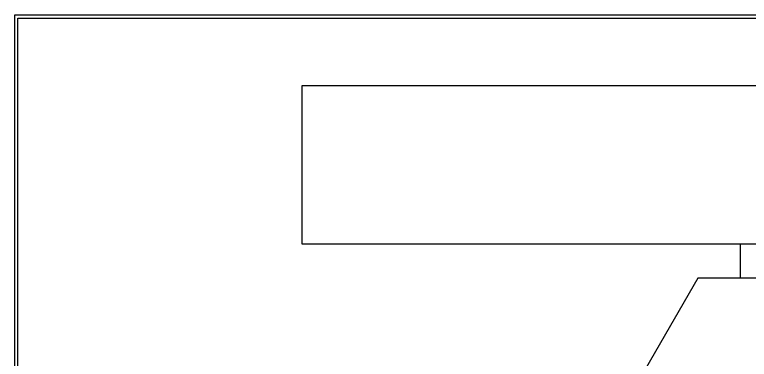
# Model space of a CAD drawing. Extents: x -192 to 167, y 237 to 369.
# Drawn here: x -191.5 to -146.8, y 267.57 to 288.51 of the extents above; entities that cross this region are included whole.
import ezdxf

# ---------------------------------------------------------------- set-up
doc = ezdxf.new("R2010")
doc.units = 0
doc.header["$LTSCALE"] = 0.1
doc.linetypes.add('HIDDEN', pattern=[9.525, 6.35, -3.175])
doc.linetypes.add('TRACEJADO_G', pattern=[0.375, 0.25, -0.125])
for name, color, linetype in [('A-MURO', 2, 'CONTINUOUS'), ('A-PISOS-CTEL', 2, 'TRACEJADO_G'), ('A-PISOS-NIVEL', 1, 'CONTINUOUS'), ('FARADAY', 6, 'HIDDEN')]:
    doc.layers.add(name, color=color, linetype=linetype)

# ---------------------------------------------------------------- blocks, each defined once
blk = doc.blocks.new('bloco geral')
at = {"layer": 'A-MURO', "color": 251}
for p, q in [((0, -50), (0, 0)), ((0, 0), (80, 0)), ((0.2, -50), (0.2, -0.2)), ((0.2, -0.2), (79.765, -0.2))]:
    blk.add_line(p, q, dxfattribs=at)
at = {"layer": 'A-PISOS-CTEL', "color": 251, "linetype": 'TRACEJADO_G', "ltscale": 150}
blk.add_lwpolyline([(44.15, -13.95), (44.15, -16.004)], dxfattribs=at)
at = {"layer": 'A-PISOS-NIVEL', "color": 251}
for points in [[(17.485, -4.3), (76.485, -4.3), (76.485, -13.95), (17.485, -13.95)], [(50.827, -16.004), (41.573, -16.004), (36.945, -24.019), (41.573, -32.034), (50.827, -32.034), (55.455, -24.019)]]:
    blk.add_lwpolyline(points, close=True, dxfattribs=at)

msp = doc.modelspace()

# ---------------------------------------------------------------- block references
at = {"layer": 'FARADAY', "color": 6, "linetype": 'ByBlock'}
msp.add_blockref('bloco geral', (-191.502, 288.511), dxfattribs=at)

doc.saveas('drawing.dxf')
